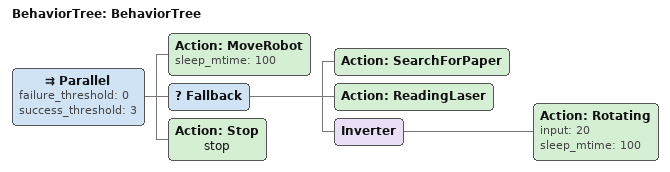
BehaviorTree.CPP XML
<?xml version="1.0"?>
<root main_tree_to_execute="BehaviorTree">
    <BehaviorTree ID="BehaviorTree">
        <Parallel failure_threshold="0" success_threshold="3">
            <Action ID="MoveRobot" sleep_mtime="100"/>
            <Fallback>
                <Action ID="SearchForPaper"/>
                <Action ID="ReadingLaser"/>
                <Inverter>
                    <Action ID="Rotating" input="20" sleep_mtime="100"/>
                </Inverter>
            </Fallback>
            <Action ID="Stop" name="stop"/>
        </Parallel>
    </BehaviorTree>
</root>
